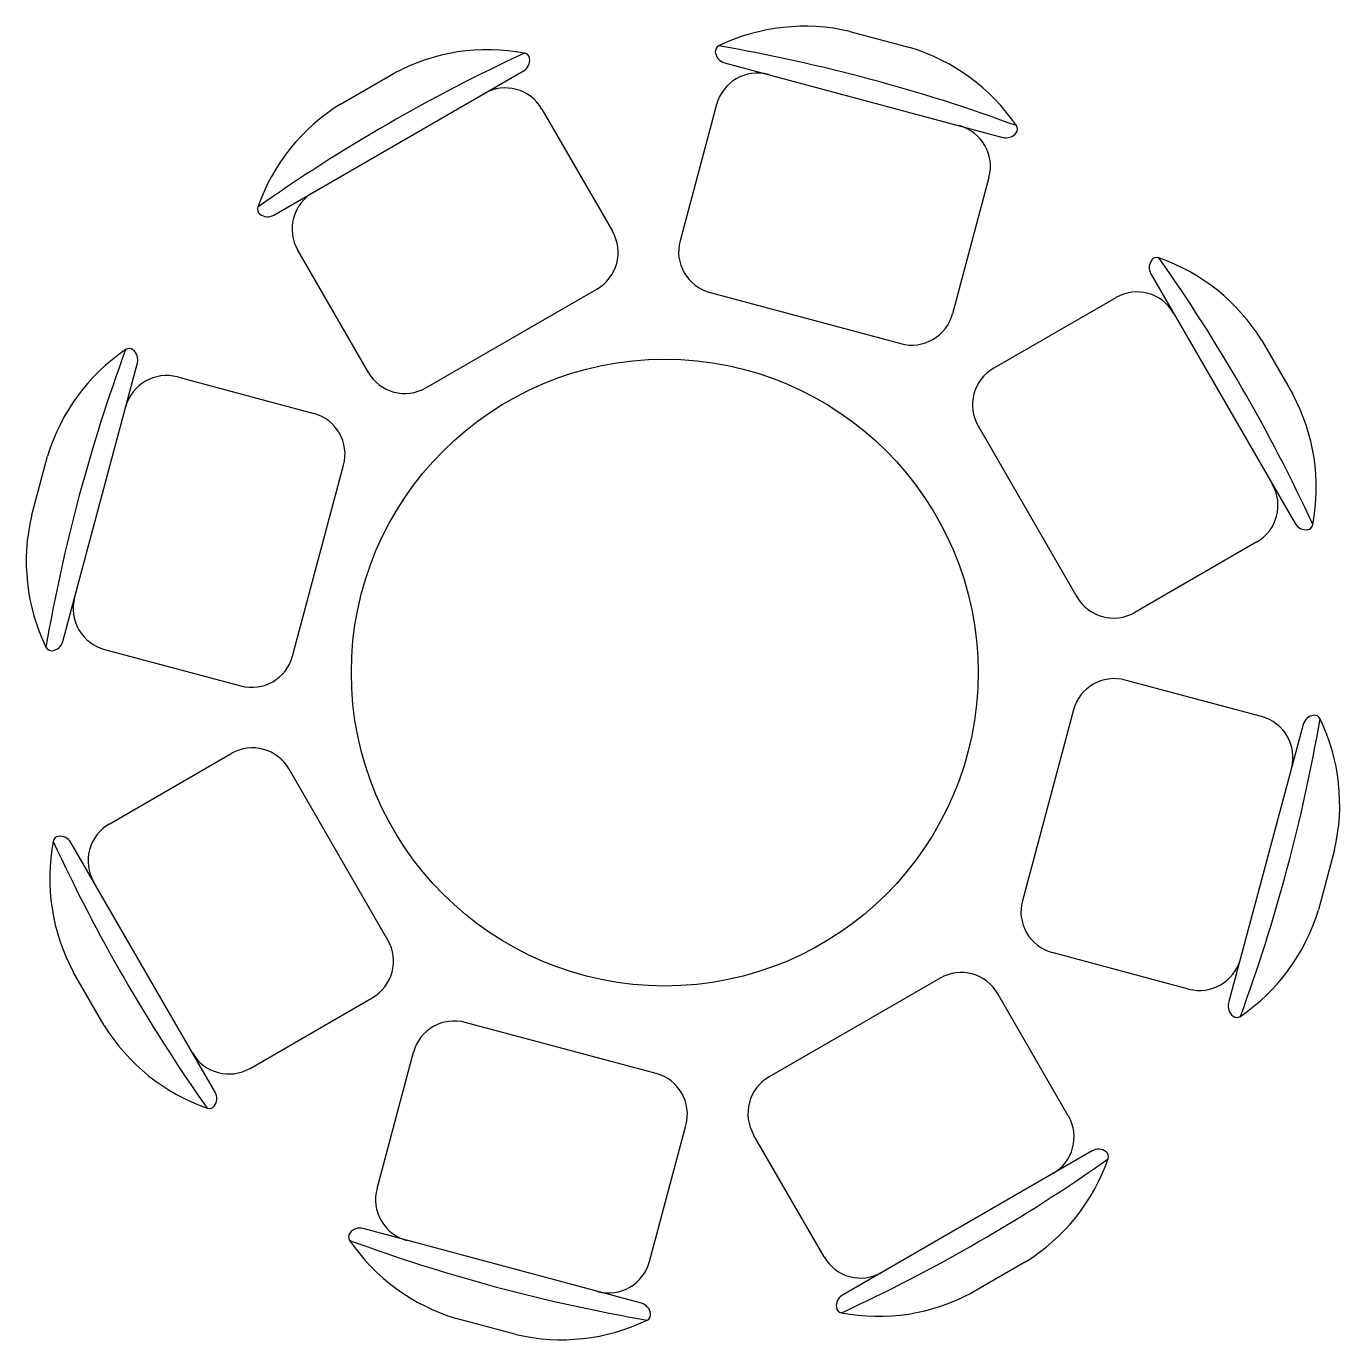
# Model space of a CAD drawing. Extents: x -12864 to -10768, y -22737 to -20642.
import ezdxf

# ---------------------------------------------------------------- set-up
doc = ezdxf.new("R2010")
doc.units = 0
doc.header["$MEASUREMENT"] = 0
doc.layers.get('0').update_dxf_attribs({"linetype": 'CONTINUOUS'})

msp = doc.modelspace()

# ---------------------------------------------------------------- linework, layer by layer
at = {"color": 4}
for p, q in [((-11549.5, -20649.9), (-11453.8, -20675.6)), ((-11749.7, -20699.8), (-11305.4, -20818.9)), ((-12468.8, -20942.8), (-12070.4, -20712.8)), ((-12362.5, -20766), (-12276.7, -20716.5)), ((-11762.3, -20766.3), (-11820.6, -20983.7)), ((-12041, -20773.8), (-11928.5, -20968.7)), ((-11327.7, -20882.8), (-11385.9, -21100.1)), ((-12430.7, -20998.8), (-12318.2, -21193.7)), ((-11069.4, -21036.5), (-10839.4, -21434.8)), ((-12226, -21218.4), (-11953.2, -21060.9)), ((-11772.8, -21066.3), (-11468.6, -21147.9)), ((-11125.3, -21074.6), (-11320.2, -21187.1)), ((-10892.5, -21142.7), (-10843, -21228.6)), ((-12805.4, -21623.2), (-12686.4, -21178.8)), ((-12622.4, -21201.1), (-12405.1, -21259.4)), ((-11344.9, -21279.3), (-11187.4, -21552.1)), ((-12855.3, -21423), (-12829.6, -21327.2)), ((-12438.9, -21646.3), (-12357.4, -21342)), ((-10900.3, -21464.3), (-11095.2, -21576.8)), ((-12738.9, -21635.8), (-12521.6, -21694)), ((-10892.9, -21742.9), (-11110.2, -21684.7)), ((-11192.9, -21732.4), (-11274.4, -22036.7)), ((-10826.4, -21755.6), (-10945.4, -22199.9)), ((-12731.4, -21914.5), (-12536.6, -21802)), ((-12286.9, -22099.5), (-12444.4, -21826.7)), ((-12562.4, -22342.2), (-12792.4, -21943.9)), ((-10776.5, -21955.7), (-10802.1, -22051.5)), ((-11009.3, -22177.6), (-11226.7, -22119.4)), ((-12739.2, -22236), (-12788.8, -22150.1)), ((-11405.8, -22160.4), (-11678.6, -22317.9)), ((-12506.4, -22304.2), (-12311.6, -22191.7)), ((-11201.1, -22379.9), (-11313.6, -22185.1)), ((-11858.9, -22312.4), (-12163.2, -22230.9)), ((-12304.1, -22495.9), (-12245.9, -22278.6)), ((-11869.4, -22612.4), (-11811.2, -22395.1)), ((-11590.8, -22604.9), (-11703.3, -22410.1)), ((-11163, -22435.9), (-11561.4, -22665.9)), ((-11882.1, -22678.9), (-12326.4, -22559.8)), ((-11269.3, -22612.7), (-11355.1, -22662.3)), ((-12082.3, -22728.8), (-12178, -22703.1))]:
    msp.add_line(p, q, dxfattribs=at)
msp.add_circle((-11845, -21672.8), 500, dxfattribs=at)
for centre, radius, start, end in [((-11621.8, -20957.1), 315.6, 76.7651, 115.7265), ((-12127.4, -20994.5), 315.6, 79.2735, 118.2349), ((-11754.4, -20681.8), 10, 115.7265, 187.67), ((-11744.5, -20680.5), 20, 187.67, 255), ((-12220.6, -23346), 2712.7, 69.8023, 80.1977), ((-11544.8, -20977.8), 315.6, 34.2735, 73.2349), ((-10930.7, -23146.9), 2712.7, 114.8023, 125.1977), ((-12080.4, -20695.5), 20, 300, 7.33), ((-12070.5, -20694.2), 10, 7.33, 79.2735), ((-11697.1, -20783.8), 67.5, 75, 165), ((-12099.4, -20807.5), 67.5, 30, 120), ((-12196.4, -21034.3), 315.6, 121.7651, 160.7265), ((-11392.9, -20865.3), 67.5, 345, 75), ((-11292.3, -20805.7), 10, 322.33, 34.2735), ((-11300.2, -20799.6), 20, 255, 322.33), ((-12372.2, -20965), 67.5, 120, 210), ((-12484.8, -20933.5), 10, 160.7265, 232.67), ((-12478.8, -20925.5), 20, 232.67, 300), ((-11986.9, -21002.4), 67.5, 300, 30), ((-11755.4, -21001.1), 67.5, 165, 255), ((-11052, -21026.5), 20, 142.67, 210), ((-11060, -21020.4), 10, 70.7265, 142.67), ((-11160.9, -21308.9), 315.6, 31.7651, 70.7265), ((-13273.4, -22574.6), 2712.7, 24.8023, 35.1977), ((-11091.6, -21133), 67.5, 30, 120), ((-11451.1, -21082.7), 67.5, 255, 345), ((-10159.3, -22094.1), 2712.7, 159.8023, 170.1977), ((-12527.5, -21418.3), 315.6, 124.2735, 163.2349), ((-12699.6, -21165.7), 10, 52.33, 124.2735), ((-12705.7, -21173.7), 20, 345, 52.33), ((-12639.9, -21266.3), 67.5, 75, 165), ((-12259.7, -21159.9), 67.5, 210, 300), ((-11286.4, -21245.5), 67.5, 120, 210), ((-11121, -21377.9), 315.6, 349.2735, 28.2349), ((-12422.6, -21324.6), 67.5, 345, 75), ((-10934.1, -21405.8), 67.5, 300, 30), ((-12548.1, -21495.2), 315.6, 166.7651, 205.7265), ((-10822, -21424.8), 20, 210, 277.33), ((-10820.8, -21434.8), 10, 277.33, 349.2735), ((-12721.4, -21570.6), 67.5, 165, 255), ((-11128.9, -21518.3), 67.5, 210, 300), ((-12824.7, -21618), 20, 277.67, 345), ((-12823.4, -21627.9), 10, 205.7265, 277.67), ((-12504.1, -21628.8), 67.5, 255, 345), ((-11127.7, -21749.9), 67.5, 75, 165), ((-13472.5, -21284.7), 2712.7, 339.8023, 350.1977), ((-10910.3, -21808.1), 67.5, 345, 75), ((-10807, -21760.7), 20, 97.67, 165), ((-10808.4, -21750.8), 10, 25.7265, 97.67), ((-11083.7, -21883.5), 315.6, 346.7651, 25.7265), ((-12502.8, -21860.4), 67.5, 30, 120), ((-12697.7, -21972.9), 67.5, 120, 210), ((-12811, -21944), 10, 97.33, 169.2735), ((-12809.7, -21953.9), 20, 30, 97.33), ((-12510.7, -22000.8), 315.6, 169.2735, 208.2349), ((-10358.3, -20804.1), 2712.7, 204.8023, 215.1977), ((-11209.2, -22054.2), 67.5, 165, 255), ((-11104.3, -21960.5), 315.6, 304.2735, 343.2349), ((-12345.3, -22133.2), 67.5, 300, 30), ((-10991.8, -22112.4), 67.5, 255, 345), ((-11372, -22218.8), 67.5, 30, 120), ((-10926.1, -22205.1), 20, 165, 232.33), ((-12180.7, -22296.1), 67.5, 75, 165), ((-10932.2, -22213), 10, 232.33, 304.2735), ((-12470.9, -22069.8), 315.6, 211.7651, 250.7265), ((-12540.2, -22245.7), 67.5, 210, 300), ((-11876.4, -22377.6), 67.5, 345, 75), ((-11644.8, -22376.3), 67.5, 120, 210), ((-12579.7, -22352.2), 20, 322.67, 30), ((-12571.8, -22358.3), 10, 250.7265, 322.67), ((-11259.5, -22413.7), 67.5, 300, 30), ((-11153, -22453.2), 20, 52.67, 120), ((-11146.9, -22445.2), 10, 340.7265, 52.67), ((-12701.1, -20231.8), 2712.7, 294.8023, 305.1977), ((-11435.4, -22344.4), 315.6, 301.7651, 340.7265), ((-12238.9, -22513.4), 67.5, 165, 255), ((-12339.5, -22573), 10, 142.33, 214.2735), ((-12331.6, -22579.1), 20, 75, 142.33), ((-12087, -22400.9), 315.6, 214.2735, 253.2349), ((-11411.2, -20032.8), 2712.7, 249.8023, 260.1977), ((-11532.3, -22571.2), 67.5, 210, 300), ((-11934.6, -22594.9), 67.5, 255, 345), ((-11551.4, -22683.2), 20, 120, 187.33), ((-11504.4, -22384.2), 315.6, 259.2735, 298.2349), ((-11887.3, -22698.2), 20, 7.67, 75), ((-11561.3, -22684.5), 10, 187.33, 259.2735), ((-12010, -22421.6), 315.6, 256.7651, 295.7265), ((-11877.4, -22696.9), 10, 295.7265, 7.67)]:
    msp.add_arc(centre, radius, start, end, dxfattribs=at)

# ---------------------------------------------------------------- texts
at = {"color": 4, "width": 0.8, "flags": 9}
for tag, s in [('XSIZE', '1963'), ('YSIZE', '2112')]:
    msp.add_attdef(tag, (-11845, -21672.8), s, height=0.5, dxfattribs=at)

doc.saveas('drawing.dxf')
